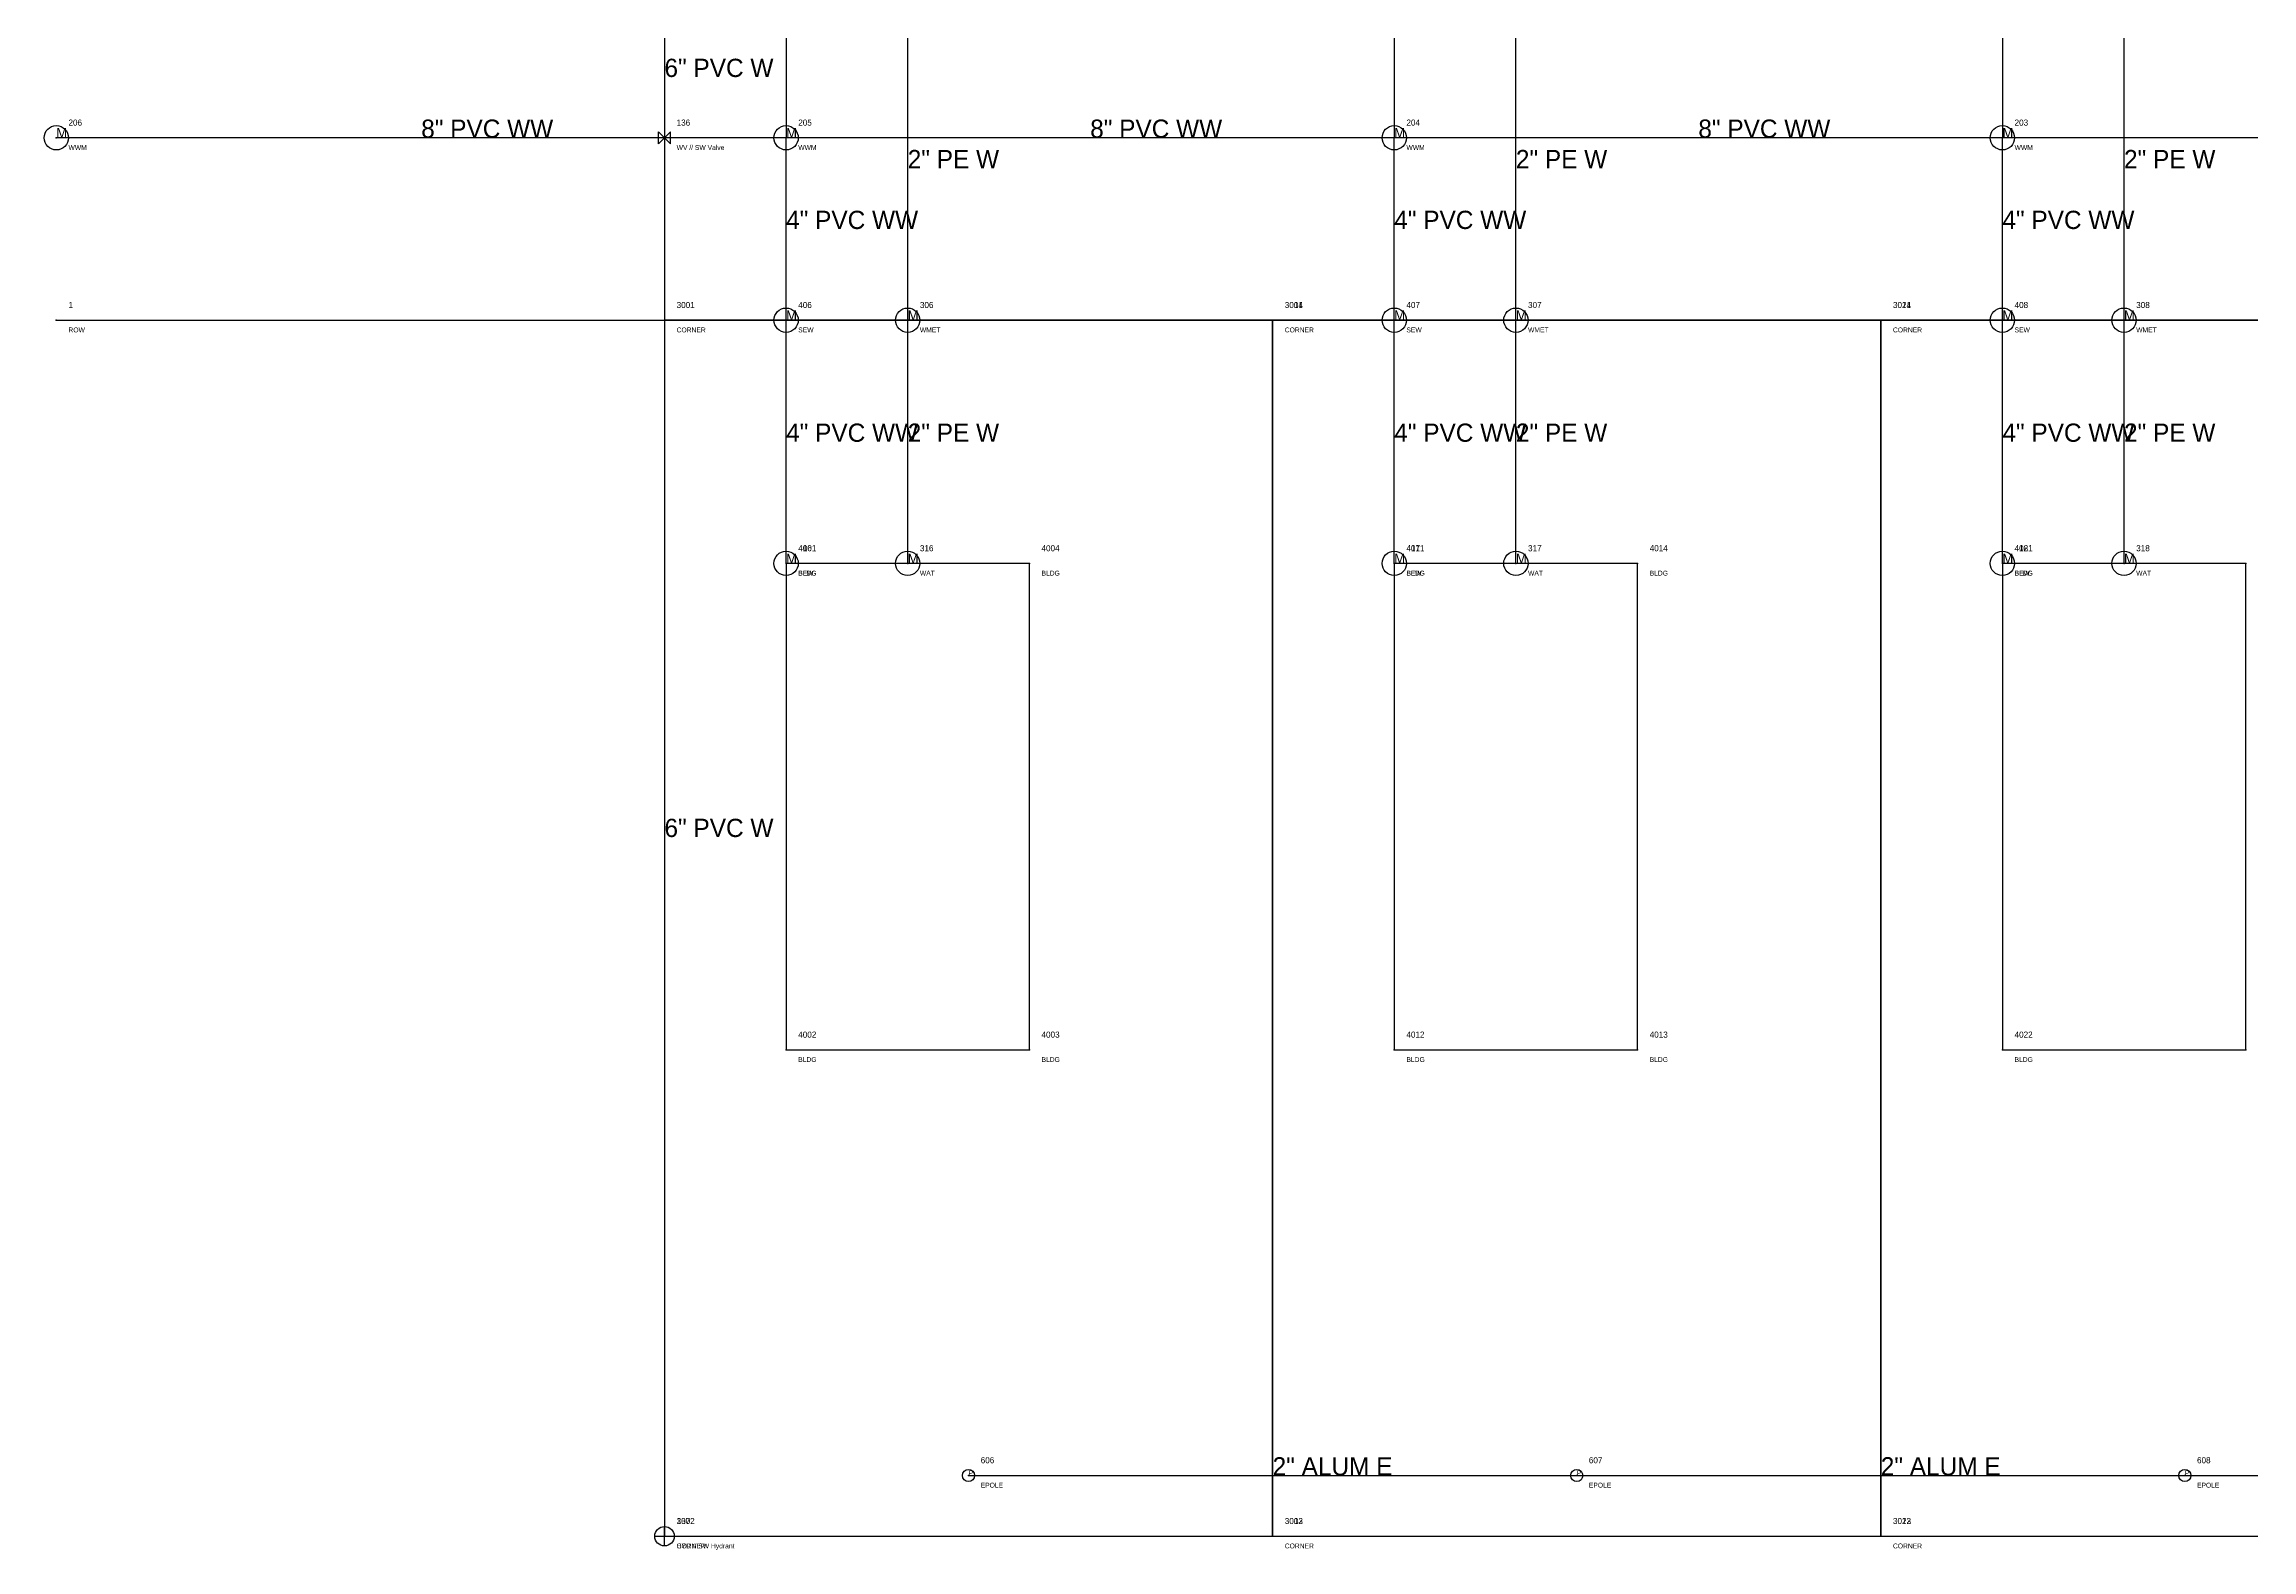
# Model space of a CAD drawing. Header units: feet. Extents: x 949 to 1303, y 4874 to 5127.
# Drawn here: x 949 to 1130.5, y 4873.9 to 4997.7 of the extents above; entities that cross this region are included whole.
import ezdxf

# ---------------------------------------------------------------- set-up
doc = ezdxf.new("R2010")
doc.units = ezdxf.units.FT
doc.header["$MEASUREMENT"] = 0
for name, color, linetype in [('FIGURES', 7, 'Continuous'), ('PIPE_E_2_ALUM', 7, 'Continuous'), ('PIPE_E_2_ALUM_TEXT', 7, 'Continuous'), ('PIPE_W_2_PE', 7, 'Continuous'), ('PIPE_W_2_PE_TEXT', 7, 'Continuous'), ('PIPE_W_6_PVC', 7, 'Continuous'), ('PIPE_W_6_PVC_TEXT', 7, 'Continuous'), ('PIPE_WW_4_PVC', 7, 'Continuous'), ('PIPE_WW_4_PVC_TEXT', 7, 'Continuous'), ('PIPE_WW_8_PVC', 7, 'Continuous'), ('PIPE_WW_8_PVC_TEXT', 7, 'Continuous'), ('POINT_DESC', 7, 'Continuous'), ('POINT_IDS', 7, 'Continuous'), ('POINTS', 7, 'Continuous'), ('STRUCT_E_EPOLE', 7, 'Continuous'), ('STRUCT_W_HYD____SW_Hydrant', 7, 'Continuous'), ('STRUCT_W_WAT', 7, 'Continuous'), ('STRUCT_W_WMET', 7, 'Continuous'), ('STRUCT_W_WV____SW_Valve', 7, 'Continuous'), ('STRUCT_WW_SEW', 7, 'Continuous'), ('STRUCT_WW_WWM', 7, 'Continuous')]:
    doc.layers.add(name, color=color, linetype=linetype)

# ---------------------------------------------------------------- blocks, each defined once
blk = doc.blocks.new('VALVE')
for p, q in [((-0.5, -0.5), (0.5, 0.5)), ((-0.5, 0.5), (0.5, -0.5)), ((-0.5, -0.5), (-0.5, 0.5)), ((0.5, -0.5), (0.5, 0.5))]:
    blk.add_line(p, q)
blk = doc.blocks.new('HYDRANT')
for p, q in [((-0.8, 0), (0.8, 0)), ((0, -0.8), (0, 0.8))]:
    blk.add_line(p, q)
blk.add_circle((0, 0), 0.8)
blk = doc.blocks.new('MANHOLE')
blk.add_circle((0, 0), 1)
blk.add_text('M', height=0.8).set_placement((0, 0))
blk = doc.blocks.new('POLE')
blk.add_circle((0, 0), 0.5)
blk.add_text('P', height=0.4).set_placement((0, 0))

msp = doc.modelspace()

# ---------------------------------------------------------------- linework, layer by layer
at = {"layer": 'FIGURES'}
for p, q in [((1010, 5025), (1010, 4990)), ((1060, 5025), (1060, 4990)), ((1110, 5025), (1110, 4990)), ((1000, 5000), (1000, 4990)), ((1020, 4975), (1020, 5000)), ((1070, 4975), (1070, 5000)), ((1120, 4975), (1120, 5000)), ((1010, 4990), (950, 4990)), ((1000, 4990), (1000, 4875)), ((1060, 4990), (1010, 4990)), ((1010, 4975), (1010, 4990)), ((1110, 4990), (1060, 4990)), ((1060, 4975), (1060, 4990)), ((1160, 4990), (1110, 4990)), ((1110, 4975), (1110, 4990)), ((950, 4975), (1300, 4975)), ((1000, 4975), (1000, 4875)), ((1050, 4975), (1000, 4975)), ((1010, 4955), (1010, 4975)), ((1020, 4955), (1020, 4975)), ((1050, 4875), (1050, 4975)), ((1050, 4975), (1050, 4875)), ((1100, 4975), (1050, 4975)), ((1060, 4955), (1060, 4975)), ((1070, 4955), (1070, 4975)), ((1100, 4875), (1100, 4975)), ((1100, 4975), (1100, 4875)), ((1150, 4975), (1100, 4975)), ((1110, 4955), (1110, 4975)), ((1120, 4955), (1120, 4975)), ((1010, 4955), (1010, 4915)), ((1030, 4955), (1010, 4955)), ((1030, 4915), (1030, 4955)), ((1060, 4955), (1060, 4915)), ((1080, 4955), (1060, 4955)), ((1080, 4915), (1080, 4955)), ((1110, 4955), (1110, 4915)), ((1130, 4955), (1110, 4955)), ((1130, 4915), (1130, 4955)), ((1010, 4915), (1030, 4915)), ((1060, 4915), (1080, 4915)), ((1110, 4915), (1130, 4915)), ((1025, 4880), (1075, 4880)), ((1075, 4880), (1125, 4880)), ((1125, 4880), (1175, 4880)), ((1000, 4875), (1050, 4875)), ((1050, 4875), (1100, 4875)), ((1100, 4875), (1150, 4875))]:
    msp.add_line(p, q, dxfattribs=at)
at = {"layer": 'PIPE_E_2_ALUM'}
for p, q in [((1025, 4880), (1075, 4880)), ((1075, 4880), (1125, 4880)), ((1125, 4880), (1175, 4880))]:
    msp.add_line(p, q, dxfattribs=at)
at = {"layer": 'PIPE_W_2_PE'}
for p, q in [((1020, 4975), (1020, 5000)), ((1070, 4975), (1070, 5000)), ((1120, 4975), (1120, 5000)), ((1020, 4955), (1020, 4975)), ((1070, 4955), (1070, 4975)), ((1120, 4955), (1120, 4975))]:
    msp.add_line(p, q, dxfattribs=at)
at = {"layer": 'PIPE_W_6_PVC'}
for p, q in [((1000, 5000), (1000, 4990)), ((1000, 4990), (1000, 4875))]:
    msp.add_line(p, q, dxfattribs=at)
at = {"layer": 'PIPE_WW_4_PVC'}
for p, q in [((1010, 5025), (1010, 4990)), ((1060, 5025), (1060, 4990)), ((1110, 5025), (1110, 4990)), ((1010, 4975), (1010, 4990)), ((1060, 4975), (1060, 4990)), ((1110, 4975), (1110, 4990)), ((1010, 4955), (1010, 4975)), ((1060, 4955), (1060, 4975)), ((1110, 4955), (1110, 4975))]:
    msp.add_line(p, q, dxfattribs=at)
at = {"layer": 'PIPE_WW_8_PVC'}
for p, q in [((1010, 4990), (950, 4990)), ((1060, 4990), (1010, 4990)), ((1110, 4990), (1060, 4990)), ((1160, 4990), (1110, 4990))]:
    msp.add_line(p, q, dxfattribs=at)
at = {"layer": 'POINTS'}
for p in [(950, 4990, 87), (1000, 4990, 98), (1010, 4990, 87.5), (1060, 4990, 88), (1110, 4990, 88.5), (950, 4975, 100), (1000, 4975, 100), (1010, 4975, 88.5), (1020, 4975, 100), (1050, 4975, 100), (1050, 4975, 100), (1060, 4975, 89), (1070, 4975, 100), (1100, 4975, 100), (1100, 4975, 100), (1110, 4975, 89.5), (1120, 4975, 100), (1010, 4955, 101), (1010, 4955, 90.5), (1020, 4955, 101), (1030, 4955, 101), (1060, 4955, 101), (1060, 4955, 91), (1070, 4955, 101), (1080, 4955, 101), (1110, 4955, 101), (1110, 4955, 91.5), (1120, 4955, 101), (1130, 4955, 101), (1010, 4915, 101), (1030, 4915, 101), (1060, 4915, 101), (1080, 4915, 101), (1110, 4915, 101), (1130, 4915, 101), (1025, 4880, 120), (1075, 4880, 120), (1125, 4880, 120), (1000, 4875, 100), (1000, 4875, 98), (1050, 4875, 100), (1050, 4875, 100), (1100, 4875, 100), (1100, 4875, 100)]:
    msp.add_point(p, dxfattribs=at)

# ---------------------------------------------------------------- block references
at = {"layer": 'STRUCT_E_EPOLE'}
for p in [(1025, 4880), (1075, 4880), (1125, 4880)]:
    msp.add_blockref('POLE', p, dxfattribs=at)
at = {"layer": 'STRUCT_W_HYD____SW_Hydrant'}
msp.add_blockref('HYDRANT', (1000, 4875), dxfattribs=at)
at = {"layer": 'STRUCT_W_WAT'}
for p in [(1020, 4955), (1070, 4955), (1120, 4955)]:
    msp.add_blockref('MANHOLE', p, dxfattribs=at)
at = {"layer": 'STRUCT_W_WMET'}
for p in [(1020, 4975), (1070, 4975), (1120, 4975)]:
    msp.add_blockref('MANHOLE', p, dxfattribs=at)
at = {"layer": 'STRUCT_W_WV____SW_Valve'}
msp.add_blockref('VALVE', (1000, 4990), dxfattribs=at)
at = {"layer": 'STRUCT_WW_SEW'}
for p in [(1010, 4975), (1060, 4975), (1110, 4975), (1010, 4955), (1060, 4955), (1110, 4955)]:
    msp.add_blockref('MANHOLE', p, dxfattribs=at)
at = {"layer": 'STRUCT_WW_WWM'}
for p in [(950, 4990), (1010, 4990), (1060, 4990), (1110, 4990)]:
    msp.add_blockref('MANHOLE', p, dxfattribs=at)

# ---------------------------------------------------------------- texts
at = {"layer": 'PIPE_E_2_ALUM_TEXT'}
for p in [(1050, 4880), (1100, 4880)]:
    msp.add_text('2" ALUM E', height=1.5, dxfattribs=at).set_placement(p)
at = {"layer": 'PIPE_W_2_PE_TEXT'}
for p in [(1020, 4987.5), (1070, 4987.5), (1120, 4987.5), (1020, 4965), (1070, 4965), (1120, 4965)]:
    msp.add_text('2" PE W', height=1.5, dxfattribs=at).set_placement(p)
at = {"layer": 'PIPE_W_6_PVC_TEXT'}
for p in [(1000, 4995), (1000, 4932.5)]:
    msp.add_text('6" PVC W', height=1.5, dxfattribs=at).set_placement(p)
at = {"layer": 'PIPE_WW_4_PVC_TEXT'}
for p in [(1010, 4982.5), (1060, 4982.5), (1110, 4982.5), (1010, 4965), (1060, 4965), (1110, 4965)]:
    msp.add_text('4" PVC WW', height=1.5, dxfattribs=at).set_placement(p)
at = {"layer": 'PIPE_WW_8_PVC_TEXT'}
for p in [(980, 4990), (1035, 4990), (1085, 4990)]:
    msp.add_text('8" PVC WW', height=1.5, dxfattribs=at).set_placement(p)
at = {"layer": 'POINT_DESC'}
for s, p in [('WWM', (951, 4989)), ('WV // SW Valve', (1001, 4989)), ('WWM', (1011, 4989)), ('WWM', (1061, 4989)), ('WWM', (1111, 4989)), ('ROW', (951, 4974)), ('CORNER', (1001, 4974)), ('SEW', (1011, 4974)), ('WMET', (1021, 4974)), ('CORNER', (1051, 4974)), ('CORNER', (1051, 4974)), ('SEW', (1061, 4974)), ('WMET', (1071, 4974)), ('CORNER', (1101, 4974)), ('CORNER', (1101, 4974)), ('SEW', (1111, 4974)), ('WMET', (1121, 4974)), ('SEW', (1011, 4954)), ('BLDG', (1011, 4954)), ('WAT', (1021, 4954)), ('BLDG', (1031, 4954)), ('SEW', (1061, 4954)), ('BLDG', (1061, 4954)), ('WAT', (1071, 4954)), ('BLDG', (1081, 4954)), ('SEW', (1111, 4954)), ('BLDG', (1111, 4954)), ('WAT', (1121, 4954)), ('BLDG', (1011, 4914)), ('BLDG', (1031, 4914)), ('BLDG', (1061, 4914)), ('BLDG', (1081, 4914)), ('BLDG', (1111, 4914)), ('EPOLE', (1026, 4879)), ('EPOLE', (1076, 4879)), ('EPOLE', (1126, 4879)), ('CORNER', (1001, 4874)), ('HYD // SW Hydrant', (1001, 4874)), ('CORNER', (1051, 4874)), ('CORNER', (1051, 4874)), ('CORNER', (1101, 4874)), ('CORNER', (1101, 4874))]:
    msp.add_text(s, height=0.4, dxfattribs=at).set_placement(p)
at = {"layer": 'POINT_IDS'}
for s, p in [('206', (951, 4991)), ('136', (1001, 4991)), ('205', (1011, 4991)), ('204', (1061, 4991)), ('203', (1111, 4991)), ('1', (951, 4976)), ('3001', (1001, 4976)), ('406', (1011, 4976)), ('306', (1021, 4976)), ('3004', (1051, 4976)), ('3011', (1051, 4976)), ('407', (1061, 4976)), ('307', (1071, 4976)), ('3014', (1101, 4976)), ('3021', (1101, 4976)), ('408', (1111, 4976)), ('308', (1121, 4976)), ('4001', (1011, 4956)), ('416', (1011, 4956)), ('316', (1021, 4956)), ('4004', (1031, 4956)), ('4011', (1061, 4956)), ('417', (1061, 4956)), ('317', (1071, 4956)), ('4014', (1081, 4956)), ('4021', (1111, 4956)), ('418', (1111, 4956)), ('318', (1121, 4956)), ('4002', (1011, 4916)), ('4003', (1031, 4916)), ('4012', (1061, 4916)), ('4013', (1081, 4916)), ('4022', (1111, 4916)), ('606', (1026, 4881)), ('607', (1076, 4881)), ('608', (1126, 4881)), ('3002', (1001, 4876)), ('137', (1001, 4876)), ('3003', (1051, 4876)), ('3012', (1051, 4876)), ('3013', (1101, 4876)), ('3022', (1101, 4876))]:
    msp.add_text(s, height=0.5, dxfattribs=at).set_placement(p)

doc.saveas('drawing.dxf')
